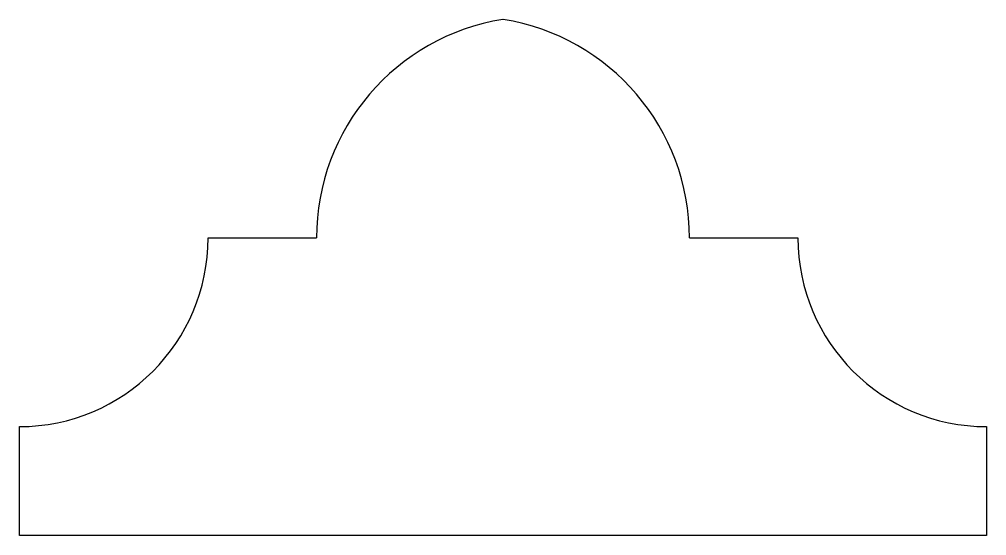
# Model space of a CAD drawing. Extents: x -5 to 5, y 0 to 5.3.
import ezdxf

# ---------------------------------------------------------------- set-up
doc = ezdxf.new("R2010")
doc.units = 0
doc.layers.add('MODELSKETCH_VISIBLE', color=7, linetype='CONTINUOUS')

msp = doc.modelspace()

# ---------------------------------------------------------------- linework, layer by layer
at = {"layer": 'MODELSKETCH_VISIBLE'}
for p, q in [((-3.049, 3.078), (-1.928, 3.078)), ((1.928, 3.078), (3.049, 3.078)), ((-5, 0), (-5, 1.127)), ((5, 1.127), (5, 0)), ((5, 0), (-5, 0))]:
    msp.add_line(p, q, dxfattribs=at)
for centre, radius, start, end in [((0.36, 3.078), 2.288, 99.0627, 180), ((-0.36, 3.078), 2.288, 0, 80.9373), ((-5, 3.078), 1.951, 270, 0), ((5, 3.078), 1.951, 180, 270)]:
    msp.add_arc(centre, radius, start, end, dxfattribs=at)

doc.saveas('drawing.dxf')
